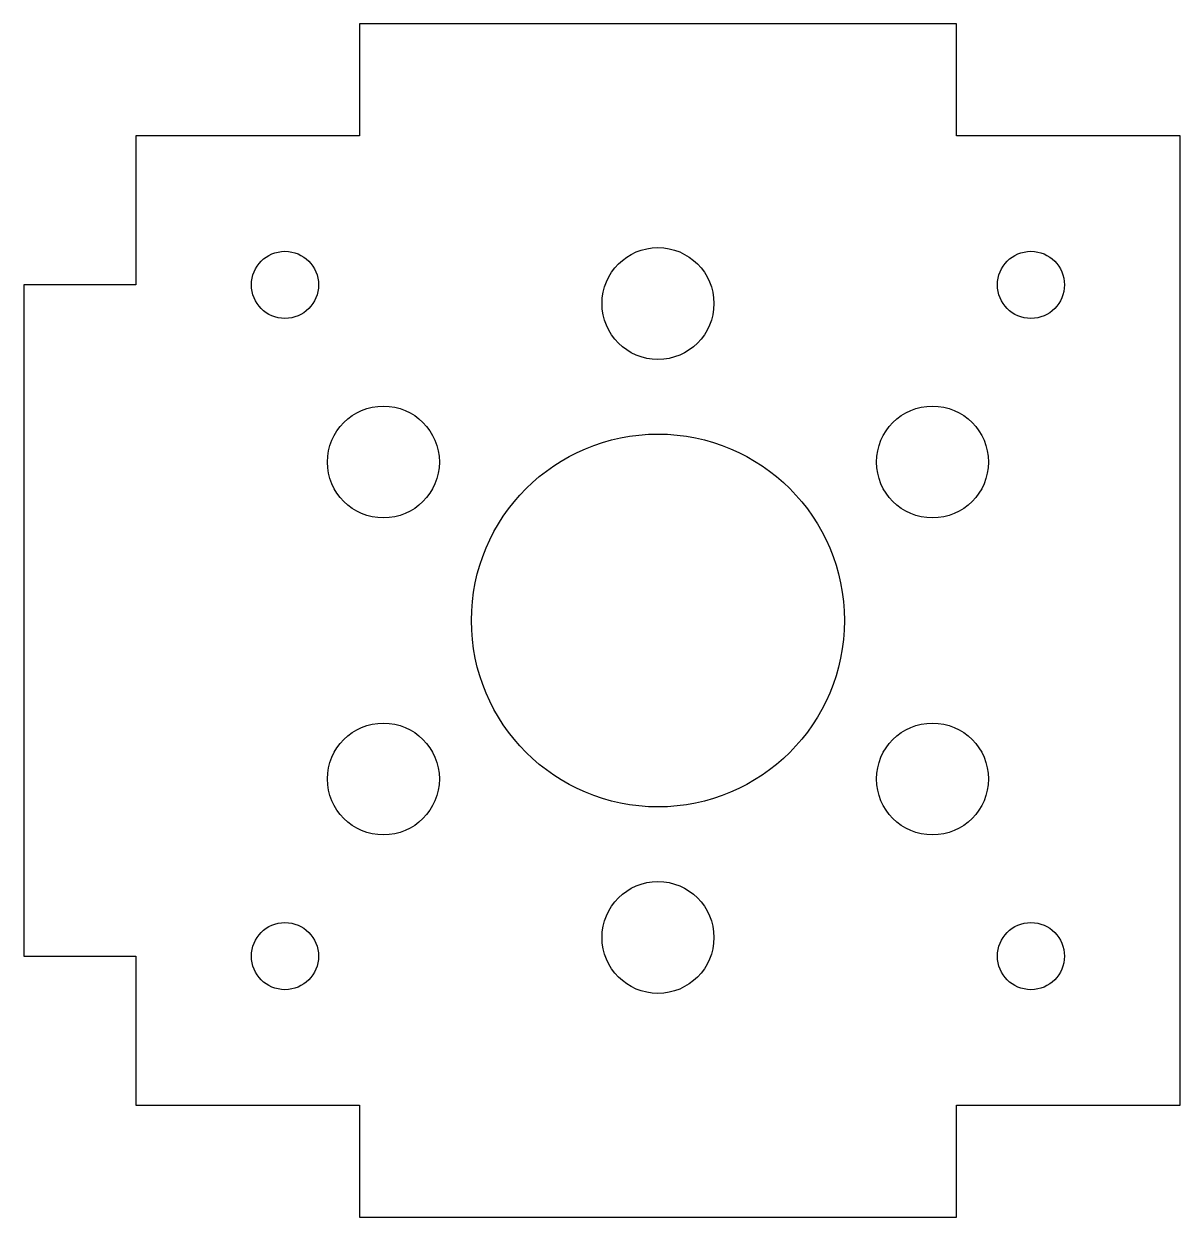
# Model space of a CAD drawing. Header units: millimetres. Extents: x -17 to 14, y -16 to 16.
import ezdxf

# ---------------------------------------------------------------- set-up
doc = ezdxf.new("R2010")
doc.units = ezdxf.units.MM

msp = doc.modelspace()

# ---------------------------------------------------------------- linework, layer by layer
msp.add_lwpolyline([(-8, 13), (-14, 13), (-14, 9), (-17, 9), (-17, -9), (-14, -9), (-14, -13), (-8, -13), (-8, -16), (8, -16), (8, -13), (14, -13), (14, 13), (8, 13), (8, 16), (-8, 16)], close=True)
for centre, radius in [((0, 8.5), 1.5), ((-10, 9), 0.9), ((10, 9), 0.9), ((-7.361, 4.25), 1.5), ((7.361, 4.25), 1.5), ((0, 0), 5), ((-7.361, -4.25), 1.5), ((7.361, -4.25), 1.5), ((0, -8.5), 1.5), ((-10, -9), 0.9), ((10, -9), 0.9)]:
    msp.add_circle(centre, radius)

doc.saveas('drawing.dxf')
